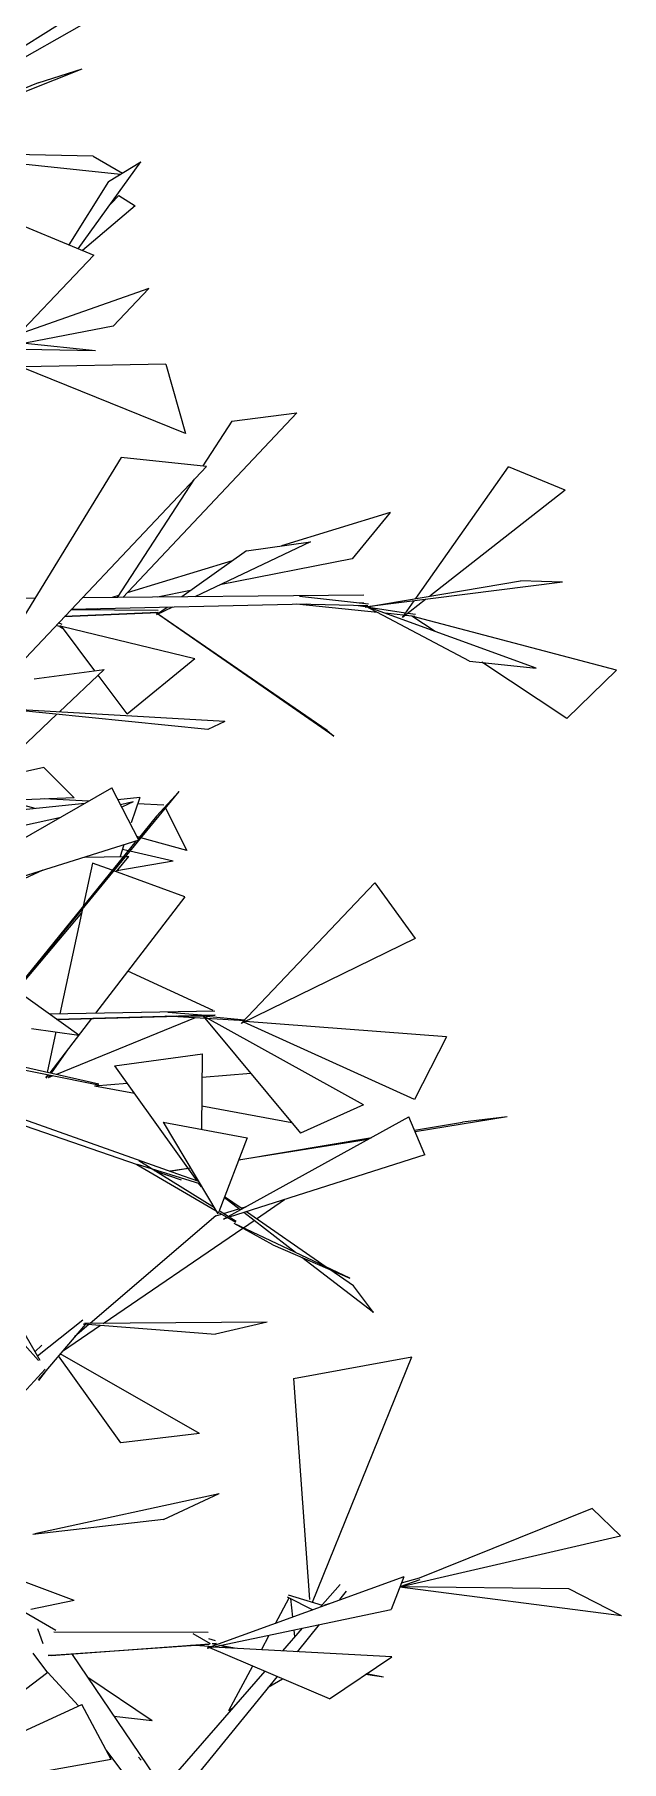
# Model space of a CAD drawing. Header units: millimetres. Extents: x 78096 to 288885, y -20632 to 149556.
# Drawn here: x 253512 to 253842, y 93329 to 94300 of the extents above; entities that cross this region are included whole.
import ezdxf

# ---------------------------------------------------------------- set-up
doc = ezdxf.new("R2010")
doc.units = ezdxf.units.MM
doc.layers.add('G-IMPT', color=8, linetype='Continuous', lineweight=9)
doc.layers.add('L-PLNT', color=71, linetype='Continuous', lineweight=9)

# ---------------------------------------------------------------- blocks, each defined once
blk = doc.blocks.new('ZZ-V - Tree Broadleaf 1 - 3dtree rotund SIMPLU-4826059-TOMH A-A')
at = {"layer": 'G-IMPT'}
for p, q in [((27836.54, 94310.5), (27706.54, 94229.09)), ((27848.92, 94309.52), (27709.51, 94230.62)), ((27817.61, 94273.31), (27720.97, 94233.09)), ((27721.75, 94233.18), (27842.46, 94281.06)), ((27817.61, 94273.31), (27842.46, 94281.06)), ((27746.29, 94234.21), (27864.04, 94221.85)), ((27848.61, 94231.93), (27746.79, 94234.3)), ((27840.22, 94179.85), (27875.48, 94228.75)), ((27848.61, 94231.93), (27865.09, 94222.48)), ((27857.19, 94217.72), (27875.48, 94228.75)), ((27857.19, 94217.72), (27834.84, 94182.09)), ((27872.3, 94204.15), (27842.53, 94178.88)), ((27863.08, 94209.79), (27858.51, 94205.21)), ((27863.08, 94209.79), (27872.3, 94204.15)), ((27791.61, 94200.1), (27848.89, 94176.24)), ((27848.89, 94176.24), (27784.43, 94108.57)), ((27879.83, 94157.62), (27806.49, 94131.73)), ((27879.83, 94157.62), (27859.87, 94136.46)), ((27859.87, 94136.46), (27800.62, 94124.93)), ((27810.39, 94126.83), (27849.95, 94122.62)), ((27799.75, 94123.73), (27849.95, 94122.62)), ((27900.48, 94076.06), (27808.3, 94113.34)), ((27889.43, 94115.03), (27809.51, 94113.48)), ((27889.43, 94115.03), (27900.48, 94076.06)), ((27865.33, 93983.87), (27963, 94087.57)), ((27926.6, 94082.88), (27963, 94087.57)), ((27926.6, 94082.88), (27910.25, 94057.76)), ((27864.3, 94062.45), (27771.33, 93910.68)), ((27912.26, 94057.55), (27864.3, 94062.45)), ((27912.26, 94057.55), (27785.12, 93922.88)), ((27905.37, 94050.26), (27862.15, 93983.84)), ((28029.92, 93983.18), (28081.96, 94057.2)), ((28113.95, 94044.09), (28081.96, 94057.2)), ((28113.95, 94044.09), (28037.75, 93984.5)), ((28015.55, 94031.55), (27954.36, 94012.86)), ((28015.55, 94031.55), (27994.2, 94005.56)), ((27934.73, 94010.1), (27898.42, 93984.18)), ((27970.79, 94015.16), (27905.73, 93984.24)), ((27934.73, 94010.1), (27970.79, 94015.16)), ((27926.79, 94004.43), (27867.69, 93986.38)), ((27994.2, 94005.56), (27919.78, 93990.92)), ((28001.4, 93978.34), (28088.86, 93993.16)), ((28112.39, 93992.47), (28002.59, 93978.49)), ((28112.39, 93992.47), (28088.86, 93993.16)), ((27815.89, 93983.42), (27679.33, 93982.17)), ((28000.64, 93985.11), (27842.5, 93983.66)), ((27862.84, 93984.9), (27859.3, 93983.82)), ((27903.34, 93987.69), (27884.85, 93984.05)), ((28003.34, 93980.04), (27964.64, 93984.28)), ((28000.79, 93980.66), (27998.17, 93980.6)), ((28035.41, 93982.67), (28022.43, 93972.52)), ((28022.43, 93972.52), (28028.99, 93981.85)), ((27885.19, 93975.32), (27832.44, 93973.01)), ((27832.46, 93973.03), (27885.19, 93975.32)), ((27885.02, 93975.28), (27832.46, 93973.02)), ((27885.07, 93976.49), (27836.08, 93976.86)), ((27968.78, 93979.96), (27836.27, 93977.07)), ((27850.97, 93977.39), (27847.86, 93976.77)), ((27983.81, 93905.81), (27883.65, 93975.31)), ((27893.25, 93978.31), (27884.17, 93974)), ((27890.11, 93978.24), (27884.17, 93974)), ((27980.13, 93909.07), (27884.77, 93974.55)), ((28002.89, 93979.02), (27962.8, 93980.12)), ((28008.45, 93975.35), (27962.89, 93980.14)), ((28002.71, 93978.37), (27997.63, 93979.17)), ((28060.16, 93948.08), (28001.72, 93978.9)), ((28097.6, 93944.11), (28001.72, 93978.9)), ((28024.19, 93975.03), (28003.49, 93978.25)), ((28029.4, 93973.14), (28012.75, 93974.9)), ((28029.84, 93974.16), (28025.4, 93974.85)), ((28142.76, 93942.92), (28027.74, 93973.36)), ((28040.79, 93964.72), (28027.74, 93973.36)), ((27830.49, 93967.39), (27827.74, 93968.03)), ((27831.18, 93968.56), (27829.14, 93969.51)), ((27829.93, 93967.33), (27831.64, 93966.4)), ((27831.56, 93966.52), (27829.95, 93967.91)), ((27849.54, 93942.57), (27830.74, 93967.6)), ((27830.74, 93967.6), (27905.8, 93949.52)), ((27815.43, 93938), (27854.77, 93943.27)), ((27854.77, 93943.27), (27829.51, 93919.34)), ((27867.67, 93918.44), (27905.8, 93949.52)), ((28060.16, 93948.08), (28097.6, 93944.11)), ((28114.77, 93915.77), (28067.04, 93947.35)), ((28142.76, 93942.92), (28114.77, 93915.77)), ((27867.67, 93918.44), (27851.41, 93940.09)), ((27828.26, 93918.15), (27789.24, 93881.19)), ((27913.01, 93909.48), (27801.58, 93920.88)), ((27922.65, 93914.08), (27801.65, 93920.92)), ((27922.65, 93914.08), (27913.01, 93909.48)), ((27980.13, 93909.07), (27983.81, 93905.81)), ((27820.91, 93888.18), (27754.21, 93873.46)), ((27837.98, 93871.13), (27820.91, 93888.18)), ((27733.61, 93804.66), (27859.11, 93876.74)), ((27805.11, 93763.01), (27896.86, 93874.71)), ((27874.2, 93847.28), (27859.11, 93876.74)), ((27884.2, 93860.82), (27896.86, 93874.71)), ((27843.96, 93868.04), (27747.01, 93857.8)), ((27837.98, 93871.13), (27751.62, 93867.82)), ((27816.05, 93865.09), (27799.52, 93869.66)), ((27845.92, 93869.17), (27821.01, 93870.48)), ((27874.74, 93871.29), (27862.56, 93870.01)), ((27871.07, 93868.8), (27863.96, 93867.27)), ((27871.07, 93868.8), (27864.65, 93865.91)), ((27874.74, 93871.29), (27870, 93857.05)), ((27888.38, 93866.93), (27873.54, 93867.71)), ((27889.17, 93865.35), (27901.19, 93841.58)), ((27829.76, 93859.89), (27810.05, 93855.64)), ((27884.2, 93860.82), (27873.81, 93848.04)), ((27874.2, 93847.28), (27737.3, 93804.51)), ((27872.86, 93846.86), (27804.88, 93763.18)), ((27865.88, 93844.68), (27863.69, 93838.09)), ((27874.55, 93848.94), (27873.16, 93849.32)), ((27901.19, 93841.58), (27875.48, 93848.68)), ((27843.65, 93837.74), (27865.77, 93838.13)), ((27861.49, 93829.58), (27868.68, 93838.18)), ((27893.61, 93835.47), (27861.89, 93830.06)), ((27868.34, 93841.3), (27865.01, 93842.06)), ((27866.83, 93838.15), (27868.68, 93838.18)), ((27893.61, 93835.47), (27869.24, 93841.09)), ((27820.34, 93830.46), (27753.56, 93799.86)), ((27848.21, 93834.44), (27842.97, 93810.21)), ((27859.33, 93830.37), (27848.21, 93834.44)), ((27900.06, 93815.47), (27860.18, 93830.06)), ((27900.06, 93815.47), (27849.9, 93749.95)), ((28006.94, 93823.24), (27931.83, 93744.29)), ((28006.94, 93823.24), (28029.6, 93792.12)), ((27805.52, 93762.72), (27842.16, 93806.5)), ((27842.64, 93808.7), (27829.84, 93749.59)), ((27840.58, 93737.67), (27749.29, 93802.91)), ((28029.6, 93792.12), (27931.83, 93744.29)), ((27916.04, 93751.54), (27868.08, 93773.7)), ((27917.03, 93751.19), (27824.05, 93749.48)), ((27828.18, 93746.53), (27917.16, 93748.92)), ((27917.16, 93748.92), (27828.22, 93746.5)), ((27895.6, 93748.28), (27828.24, 93746.48)), ((27911.66, 93748.23), (27889.51, 93748.3)), ((27934.09, 93745.82), (27889.74, 93748.3)), ((27911.9, 93748.76), (27890.48, 93750.44)), ((27910.38, 93748.36), (27965.06, 93682.59)), ((28000.49, 93698.5), (27910.67, 93748.33)), ((27917.01, 93748.85), (27911.9, 93748.72)), ((27912.04, 93748.42), (27933.82, 93746.38)), ((27873.46, 93664.7), (27649.62, 93741.91)), ((27899.29, 93658.44), (27651.96, 93746.15)), ((27813.96, 93741.35), (27840.58, 93737.67)), ((27827.64, 93739.46), (27822.73, 93716.74)), ((27847.64, 93747), (27824.21, 93716.41)), ((27905.89, 93747.4), (27827.95, 93715.57)), ((28029.24, 93701.49), (27933.28, 93745)), ((28047.25, 93736.72), (27933.99, 93745.35)), ((27851.81, 93710.18), (27772.53, 93728.07)), ((27834.19, 93729.44), (27825.09, 93716.21)), ((28047.25, 93736.72), (28029.24, 93701.49)), ((27851.63, 93709.58), (27771.81, 93725.61)), ((27860.58, 93720.51), (27910.07, 93727.21)), ((27860.58, 93720.51), (27906.86, 93655.69)), ((27909.6, 93684.75), (27910.07, 93727.21)), ((27823.37, 93715.31), (27822.04, 93713.57)), ((27822.3, 93714.75), (27822.04, 93713.57)), ((27824.3, 93715.07), (27823.36, 93713.69)), ((27825.93, 93714.74), (27823.36, 93713.69)), ((27867.75, 93710.48), (27849.44, 93708.97)), ((27871.78, 93704.83), (27849.44, 93708.97)), ((27937.13, 93716.18), (27909.93, 93713.95)), ((27817.86, 93554.75), (27687.67, 93700.05)), ((27960.22, 93688.42), (27909.75, 93697.78)), ((27924.42, 93635.7), (28026.04, 93691.71)), ((28000.49, 93698.5), (27965.06, 93682.59)), ((28034.96, 93670.34), (28026.04, 93691.71)), ((28081.32, 93691.71), (28029.53, 93683.34)), ((28081.32, 93691.71), (28056.14, 93688.77)), ((27741.57, 93688.26), (27818.58, 93554.81)), ((27888.04, 93688.79), (27935.24, 93679.94)), ((27888.04, 93688.79), (27918.73, 93637.15)), ((27935.24, 93679.94), (27919.18, 93638.33)), ((27930.5, 93667.65), (28005.17, 93680.2)), ((28029.16, 93684.24), (28056.14, 93688.77)), ((28034.96, 93670.34), (27925.06, 93635.3)), ((28003.12, 93679.08), (27930.37, 93667.32)), ((27917.82, 93638.68), (27873.09, 93664.83)), ((27908.63, 93654.14), (27873.56, 93664.94)), ((27916.75, 93640.49), (27874.31, 93666.97)), ((27898.19, 93656.18), (27883.47, 93661.25)), ((27891.7, 93661.13), (27903.32, 93663.08)), ((27903.39, 93662.96), (27891.81, 93661.09)), ((27907.93, 93655.32), (27899.29, 93658.33)), ((27907.7, 93654.51), (27909.25, 93652.35)), ((27931.26, 93639.46), (27922.29, 93646.38)), ((27932.29, 93640.03), (27922.47, 93646.84)), ((27931.72, 93640.43), (27934.72, 93641.37)), ((27940.39, 93634.42), (27956.2, 93645.23)), ((27917.64, 93636.01), (27846.95, 93575.48)), ((27917.64, 93636.01), (27920.73, 93636.98)), ((27928.72, 93632.31), (27918.63, 93638.21)), ((27929.05, 93632.81), (27919.92, 93638.51)), ((27921.82, 93637.32), (27930.5, 93640.05)), ((27921.83, 93634.27), (27923.65, 93635.27)), ((27924.12, 93635), (27921.83, 93634.27)), ((27949.54, 93619.84), (27927.91, 93631.81)), ((27992.89, 93600.96), (27927.91, 93631.81)), ((27933.01, 93629.39), (27939.01, 93633.48)), ((27962.35, 93615.46), (27933.26, 93637.91)), ((27979.58, 93607.28), (27934.69, 93638.37)), ((27854.17, 93575.54), (27932.69, 93629.16)), ((27949.54, 93619.84), (27992.89, 93600.96)), ((28006.08, 93581.7), (27965.91, 93612.71)), ((27994.91, 93596.67), (27981.61, 93605.87)), ((28006.08, 93581.7), (27994.91, 93596.67)), ((27842.78, 93577.43), (27817.24, 93557.12)), ((27844.31, 93575.22), (27817.7, 93543.8)), ((27831.42, 93560), (27852.75, 93574.57)), ((27846.45, 93575.05), (27838.17, 93567.96)), ((27842.98, 93575.32), (27917.35, 93569.61)), ((27946.32, 93576.29), (27843.81, 93575.45)), ((27946.32, 93576.29), (27917.35, 93569.61)), ((27819.73, 93563.34), (27815.82, 93559.58)), ((27864.2, 93508.46), (27829.19, 93557.37)), ((27908.43, 93513.72), (27830.13, 93558.48)), ((27961.23, 93544.6), (28027.71, 93556.8)), ((27971.96, 93418.71), (28027.71, 93556.8)), ((27821.57, 93549.91), (27712.38, 93430.89)), ((27822.24, 93549.16), (27817.97, 93543.55)), ((27961.23, 93544.6), (27970.16, 93420.28)), ((27908.43, 93513.72), (27864.2, 93508.46)), ((27815.75, 93457.33), (27919.4, 93480)), ((27888.2, 93465.3), (27919.4, 93480)), ((28129.03, 93471.45), (28031.81, 93432.22)), ((28129.03, 93471.45), (28144.97, 93456.04)), ((27888.2, 93465.3), (27814.67, 93456.93)), ((28020.97, 93427.35), (28144.97, 93456.04)), ((27752.73, 93446.05), (27827.69, 93403.03)), ((27838, 93419.65), (27807.94, 93430.97)), ((28023.16, 93433.08), (27912.66, 93392.86)), ((27987.34, 93428.79), (27976.27, 93416.01)), ((28023.16, 93433.08), (28016.14, 93414.77)), ((28145.5, 93411.15), (28020.93, 93427.26)), ((28032.18, 93431.34), (28021, 93427.44)), ((28115.86, 93426.33), (28021.05, 93427.37)), ((28031.77, 93432.31), (28021.78, 93429.47)), ((27838, 93419.65), (27813.61, 93414.72)), ((27951.04, 93406.83), (27958.76, 93421.28)), ((27957.61, 93421.86), (27972.13, 93414.51)), ((27958.23, 93422.86), (27977.23, 93417.12)), ((27959.52, 93420.89), (27960.64, 93410.32)), ((27982.42, 93418.25), (27978.59, 93417.16)), ((27990.82, 93424.99), (27987.04, 93420.34)), ((28145.5, 93411.15), (28115.86, 93426.33)), ((27912.66, 93392.86), (28016.14, 93414.77)), ((27817.33, 93404.07), (27820.31, 93395.51)), ((27913.21, 93401.66), (27826.44, 93402.02)), ((27914.51, 93395.41), (27904.85, 93400.93)), ((27917.33, 93397.05), (27913.6, 93398.2)), ((27943.14, 93392.04), (27947.52, 93400.24)), ((27965.98, 93404.15), (27954.93, 93391.4)), ((27961.39, 93403.18), (27961.8, 93399.32)), ((27975.54, 93406.17), (27963.17, 93390.94)), ((27814.69, 93390.12), (27823, 93379.1)), ((27823.37, 93388.75), (27913.95, 93395.11)), ((27827.68, 93389.04), (27823.37, 93388.75)), ((27913.95, 93395.11), (27825.08, 93388.57)), ((27906.36, 93394.43), (27828.06, 93389.07)), ((27836.87, 93389.44), (27883.12, 93320.97)), ((27913.65, 93393.93), (27903.49, 93394.63)), ((27914.7, 93393.61), (27913.02, 93393.7)), ((27981.46, 93364.49), (27914.21, 93393.19)), ((27917.85, 93395.53), (27915.46, 93395.36)), ((27918, 93394.8), (27915.51, 93395.28)), ((27917.87, 93394.76), (27915.51, 93395.28)), ((28016.42, 93388.02), (27915.87, 93393.54)), ((27925.8, 93393), (27919.7, 93394.35)), ((27927.96, 93392.88), (27920, 93394.42)), ((27823.21, 93379.25), (27734.83, 93312.08)), ((27840.3, 93360.45), (27823.21, 93379.25)), ((27945.06, 93380.02), (27896.06, 93323.5)), ((27924.89, 93357.9), (27938.27, 93382.92)), ((27981.46, 93364.49), (28016.42, 93388.02)), ((28011.78, 93376.67), (28002.29, 93378.51)), ((27845.57, 93376.56), (27881.68, 93352.2)), ((27951.93, 93377.09), (27896.91, 93309.31)), ((27946.98, 93370.99), (27955.03, 93375.77)), ((28011.78, 93376.67), (28001.67, 93378.09)), ((27722.47, 93306.41), (27842.19, 93361.32)), ((27858.71, 93330.34), (27842.19, 93361.32)), ((27924.89, 93357.9), (27926.93, 93359.1)), ((27860.28, 93354.78), (27881.68, 93352.2)), ((27858.71, 93330.34), (27761.66, 93313)), ((27856.14, 93335.16), (27869.78, 93317.08)), ((27875.59, 93329.91), (27874.17, 93331.61))]:
    blk.add_line(p, q, dxfattribs=at)

msp = doc.modelspace()

# ---------------------------------------------------------------- block references
at = {"layer": 'L-PLNT'}
msp.add_blockref('ZZ-V - Tree Broadleaf 1 - 3dtree rotund SIMPLU-4826059-TOMH A-A', (225696.455, 0), dxfattribs=at)

doc.saveas('drawing.dxf')
